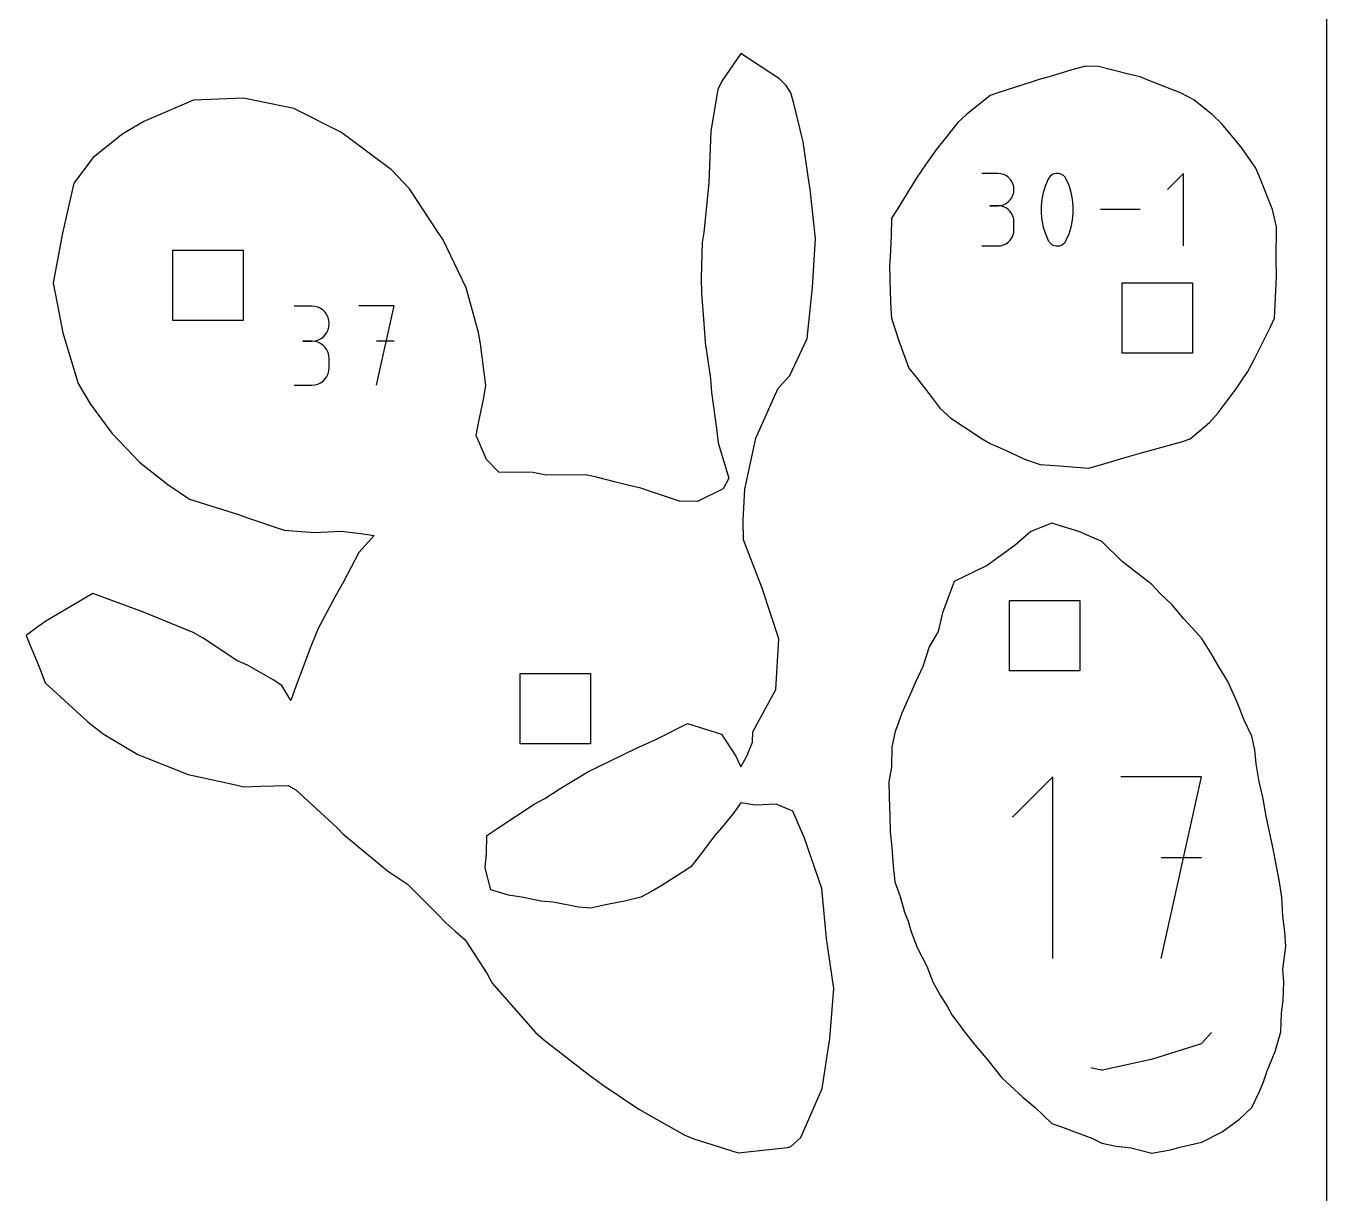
# Model space of a CAD drawing. Extents: x 0 to 12, y 0 to 12.
# Drawn here: x 9.04 to 12, y 4.722 to 7.379 of the extents above; entities that cross this region are included whole.
import ezdxf

# ---------------------------------------------------------------- set-up
doc = ezdxf.new("R2010")
doc.units = 0

msp = doc.modelspace()

# ---------------------------------------------------------------- linework, layer by layer
at = {"layer": 'annotation', "color": 1}
for p, q in [((11.251114, 7.043451), (11.214427, 7.043451)), ((11.257712, 7.042859), (11.251114, 7.043451)), ((11.263921, 7.041152), (11.257712, 7.042859)), ((11.269637, 7.038436), (11.263921, 7.041152)), ((11.274756, 7.034815), (11.269637, 7.038436)), ((11.279177, 7.030394), (11.274756, 7.034815)), ((11.282795, 7.025279), (11.279177, 7.030394)), ((11.285507, 7.019575), (11.282795, 7.025279)), ((11.28721, 7.013385), (11.285507, 7.019575)), ((11.365599, 7.030561), (11.359266, 7.015668)), ((11.367731, 7.034107), (11.365599, 7.030561)), ((11.365599, 7.030561), (11.365599, 7.030561)), ((11.370389, 7.037129), (11.367731, 7.034107)), ((11.373484, 7.039598), (11.370389, 7.037129)), ((11.376928, 7.041484), (11.373484, 7.039598)), ((11.380634, 7.042758), (11.376928, 7.041484)), ((11.384512, 7.043391), (11.380634, 7.042758)), ((11.388476, 7.043353), (11.384512, 7.043391)), ((11.392437, 7.042616), (11.388476, 7.043353)), ((11.396307, 7.041149), (11.392437, 7.042616)), ((11.397789, 7.040371), (11.396307, 7.041149)), ((11.396307, 7.041149), (11.396307, 7.041149)), ((11.39921, 7.039476), (11.397789, 7.040371)), ((11.400565, 7.038473), (11.39921, 7.039476)), ((11.401847, 7.037369), (11.400565, 7.038473)), ((11.403047, 7.03617), (11.401847, 7.037369)), ((11.40416, 7.034884), (11.403047, 7.03617)), ((11.405179, 7.033517), (11.40416, 7.034884)), ((11.406097, 7.032077), (11.405179, 7.033517)), ((11.406906, 7.030571), (11.406097, 7.032077)), ((11.41327, 7.015648), (11.406906, 7.030571)), ((11.406906, 7.030571), (11.406906, 7.030571)), ((11.673775, 7.043643), (11.637047, 7.006904)), ((11.673775, 6.878434), (11.673775, 7.043643)), ((11.279177, 6.983152), (11.282795, 6.98828)), ((11.282795, 6.98828), (11.285507, 6.994003)), ((11.285507, 6.994003), (11.28721, 7.000216)), ((11.2878, 7.006816), (11.28721, 7.013385)), ((11.28721, 7.000216), (11.2878, 7.006816)), ((11.2878, 7.006816), (11.2878, 7.006816)), ((11.354516, 7.000343), (11.351349, 6.984709)), ((11.359266, 7.015668), (11.354516, 7.000343)), ((11.418042, 7.0003), (11.41327, 7.015648)), ((11.421224, 6.984651), (11.418042, 7.0003)), ((11.251114, 6.970078), (11.232745, 6.970078)), ((11.232745, 6.970078), (11.251114, 6.970078)), ((11.251114, 6.970078), (11.257712, 6.97067)), ((11.257712, 6.969485), (11.251114, 6.970078)), ((11.251114, 6.970078), (11.251114, 6.970078)), ((11.257712, 6.97067), (11.263921, 6.972378)), ((11.263921, 6.967779), (11.257712, 6.969485)), ((11.263921, 6.972378), (11.269637, 6.975097)), ((11.269637, 6.965062), (11.263921, 6.967779)), ((11.269637, 6.975097), (11.274756, 6.978723)), ((11.274756, 6.961442), (11.269637, 6.965062)), ((11.274756, 6.978723), (11.279177, 6.983152)), ((11.279177, 6.957021), (11.274756, 6.961442)), ((11.282795, 6.951906), (11.279177, 6.957021)), ((11.351349, 6.984709), (11.349766, 6.968888)), ((11.349766, 6.968888), (11.349766, 6.953)), ((11.422815, 6.968821), (11.421224, 6.984651)), ((11.422815, 6.952934), (11.422815, 6.968821)), ((11.575105, 6.961038), (11.484771, 6.961038)), ((11.285507, 6.946201), (11.282795, 6.951906)), ((11.28721, 6.940012), (11.285507, 6.946201)), ((11.2878, 6.933443), (11.28721, 6.940012)), ((11.2878, 6.915074), (11.2878, 6.933443)), ((11.2878, 6.933443), (11.2878, 6.933443)), ((11.349766, 6.953), (11.351349, 6.93717)), ((11.351349, 6.93717), (11.354516, 6.921519)), ((11.418042, 6.921476), (11.421224, 6.937112)), ((11.421224, 6.937112), (11.422815, 6.952934)), ((11.282795, 6.896606), (11.285507, 6.902311)), ((11.285507, 6.902311), (11.28721, 6.908502)), ((11.28721, 6.908502), (11.2878, 6.915074)), ((11.354516, 6.921519), (11.359266, 6.906169)), ((11.359266, 6.906169), (11.365599, 6.891243)), ((11.406906, 6.891253), (11.41327, 6.906149)), ((11.41327, 6.906149), (11.418042, 6.921476)), ((11.214427, 6.878439), (11.251114, 6.878439)), ((11.251114, 6.878439), (11.257712, 6.879031)), ((11.251114, 6.878439), (11.251114, 6.878439)), ((11.257712, 6.879031), (11.263921, 6.880737)), ((11.263921, 6.880737), (11.269637, 6.883452)), ((11.269637, 6.883452), (11.274756, 6.887072)), ((11.274756, 6.887072), (11.279177, 6.891491)), ((11.279177, 6.891491), (11.282795, 6.896606)), ((11.365599, 6.891243), (11.365599, 6.891243)), ((11.365599, 6.891243), (11.366405, 6.88974)), ((11.366405, 6.88974), (11.367316, 6.888307)), ((11.367316, 6.888307), (11.368327, 6.886949)), ((11.368327, 6.886949), (11.369435, 6.88567)), ((11.369435, 6.88567), (11.370636, 6.884474)), ((11.370636, 6.884474), (11.371925, 6.883367)), ((11.371925, 6.883367), (11.3733, 6.882351)), ((11.3733, 6.882351), (11.374757, 6.881432)), ((11.374757, 6.881432), (11.376291, 6.880613)), ((11.376291, 6.880613), (11.376291, 6.880613)), ((11.376291, 6.880613), (11.38013, 6.879178)), ((11.38013, 6.879178), (11.384068, 6.878465)), ((11.384068, 6.878465), (11.388015, 6.878445)), ((11.388015, 6.878445), (11.391883, 6.879089)), ((11.391883, 6.879089), (11.395581, 6.880368)), ((11.395581, 6.880368), (11.399022, 6.882253)), ((11.399022, 6.882253), (11.402115, 6.884715)), ((11.402115, 6.884715), (11.404773, 6.887725)), ((11.404773, 6.887725), (11.406906, 6.891253)), ((11.406906, 6.891253), (11.406906, 6.891253)), ((9.689721, 6.741745), (9.649723, 6.741745)), ((9.696915, 6.741099), (9.689721, 6.741745)), ((9.703684, 6.739238), (9.696915, 6.741099)), ((9.709916, 6.736277), (9.703684, 6.739238)), ((9.715498, 6.732329), (9.709916, 6.736277)), ((9.720317, 6.727509), (9.715498, 6.732329)), ((9.724262, 6.721933), (9.720317, 6.727509)), ((9.727219, 6.715713), (9.724262, 6.721933)), ((9.877358, 6.741954), (9.79726, 6.741954)), ((9.837314, 6.561831), (9.877358, 6.741954)), ((9.729075, 6.708965), (9.727219, 6.715713)), ((9.727219, 6.687833), (9.729075, 6.694607)), ((9.729719, 6.701803), (9.729075, 6.708965)), ((9.729075, 6.694607), (9.729719, 6.701803)), ((9.729719, 6.701803), (9.729719, 6.701803)), ((9.689721, 6.661748), (9.669694, 6.661748)), ((9.669694, 6.661748), (9.689721, 6.661748)), ((9.689721, 6.661748), (9.696915, 6.662394)), ((9.696915, 6.661102), (9.689721, 6.661748)), ((9.689721, 6.661748), (9.689721, 6.661748)), ((9.696915, 6.662394), (9.703684, 6.664256)), ((9.703684, 6.659242), (9.696915, 6.661102)), ((9.703684, 6.664256), (9.709916, 6.66722)), ((9.709916, 6.66722), (9.715498, 6.671174)), ((9.715498, 6.671174), (9.720317, 6.676003)), ((9.720317, 6.676003), (9.724262, 6.681593)), ((9.724262, 6.681593), (9.727219, 6.687833)), ((9.877358, 6.661742), (9.837314, 6.661742)), ((9.709916, 6.65628), (9.703684, 6.659242)), ((9.715498, 6.652332), (9.709916, 6.65628)), ((9.720317, 6.647513), (9.715498, 6.652332)), ((9.724262, 6.641936), (9.720317, 6.647513)), ((9.727219, 6.635716), (9.724262, 6.641936)), ((9.729075, 6.628968), (9.727219, 6.635716)), ((9.729719, 6.621806), (9.729075, 6.628968)), ((9.729075, 6.594614), (9.729719, 6.601779)), ((9.729719, 6.601779), (9.729719, 6.621806)), ((9.729719, 6.621806), (9.729719, 6.621806)), ((9.715498, 6.571249), (9.720317, 6.576068)), ((9.720317, 6.576068), (9.724262, 6.581644)), ((9.724262, 6.581644), (9.727219, 6.587864)), ((9.727219, 6.587864), (9.729075, 6.594614)), ((9.649723, 6.561837), (9.689721, 6.561837)), ((9.689721, 6.561837), (9.696915, 6.562482)), ((9.689721, 6.561837), (9.689721, 6.561837)), ((9.696915, 6.562482), (9.703684, 6.564342)), ((9.703684, 6.564342), (9.709916, 6.567303)), ((9.709916, 6.567303), (9.715498, 6.571249)), ((11.376472, 5.670688), (11.284696, 5.578887)), ((11.376472, 5.257866), (11.376472, 5.670688)), ((11.714832, 5.670688), (11.531255, 5.670688)), ((11.623056, 5.257866), (11.714832, 5.670688)), ((11.714832, 5.486852), (11.623056, 5.486852)), ((11.603841, 5.029421), (11.712554, 5.063343)), ((11.712554, 5.063343), (11.715085, 5.064233)), ((11.715085, 5.064233), (11.716082, 5.065342)), ((11.716082, 5.065342), (11.737412, 5.089159)), ((11.462409, 5.009844), (11.486282, 5.004274)), ((11.486282, 5.004274), (11.487526, 5.00408)), ((11.487526, 5.00408), (11.488935, 5.004409)), ((11.488935, 5.004409), (11.599897, 5.028249)), ((11.599897, 5.028249), (11.601305, 5.02859)), ((11.601305, 5.02859), (11.603841, 5.029421))]:
    msp.add_line(p, q, dxfattribs=at)
at = {"layer": 'boundary', "color": 5}
for p, q in [((10.666444, 7.31628), (10.623027, 7.253521)), ((10.692681, 7.29852), (10.666444, 7.31628)), ((10.753988, 7.258582), (10.692681, 7.29852)), ((11.450435, 7.287709), (11.419507, 7.27902)), ((11.479752, 7.286364), (11.450435, 7.287709)), ((11.509312, 7.279279), (11.479752, 7.286364)), ((10.623027, 7.253521), (10.613555, 7.234119)), ((10.76968, 7.243765), (10.753988, 7.258582)), ((11.34703, 7.257713), (11.327217, 7.251057)), ((11.367529, 7.262855), (11.34703, 7.257713)), ((11.419507, 7.27902), (11.367529, 7.262855)), ((11.554751, 7.268005), (11.509312, 7.279279)), ((11.57459, 7.263181), (11.554751, 7.268005)), ((11.594404, 7.254829), (11.57459, 7.263181)), ((11.668557, 7.226044), (11.594404, 7.254829)), ((10.613555, 7.234119), (10.597915, 7.139631)), ((10.780224, 7.226544), (10.76968, 7.243765)), ((10.786547, 7.202371), (10.780224, 7.226544)), ((11.253064, 7.227755), (11.23325, 7.221099)), ((11.327217, 7.251057), (11.253064, 7.227755)), ((11.697031, 7.210733), (11.668557, 7.226044)), ((9.421029, 7.210321), (9.307662, 7.161551)), ((9.534809, 7.214467), (9.421029, 7.210321)), ((9.649417, 7.191385), (9.534809, 7.214467)), ((10.794338, 7.171379), (10.786547, 7.202371)), ((11.23325, 7.221099), (11.179753, 7.177776)), ((11.739829, 7.176417), (11.697031, 7.210733)), ((9.756204, 7.13698), (9.649417, 7.191385)), ((10.807726, 7.115054), (10.794338, 7.171379)), ((11.179753, 7.177776), (11.159939, 7.159559)), ((11.759642, 7.156843), (11.739829, 7.176417)), ((9.307662, 7.161551), (9.259976, 7.133395)), ((9.772696, 7.125564), (9.756204, 7.13698)), ((10.597915, 7.139631), (10.593201, 7.022153)), ((11.159939, 7.159559), (11.128127, 7.119204)), ((11.790998, 7.120083), (11.759642, 7.156843)), ((9.259976, 7.133395), (9.192611, 7.079515)), ((9.871674, 7.05191), (9.772696, 7.125564)), ((10.820359, 7.031136), (10.807726, 7.115054)), ((11.128127, 7.119204), (11.111933, 7.099391)), ((11.807222, 7.10027), (11.790998, 7.120083)), ((9.192611, 7.079515), (9.148134, 7.021102)), ((11.111933, 7.099391), (11.088228, 7.065592)), ((11.837898, 7.055677), (11.807222, 7.10027)), ((9.912454, 7.008225), (9.871674, 7.05191)), ((11.088228, 7.065592), (11.06525, 7.032181)), ((11.846524, 7.035864), (11.837898, 7.055677)), ((9.148134, 7.021102), (9.122453, 6.907804)), ((10.593201, 7.022153), (10.581887, 6.908996)), ((10.824307, 7.00679), (10.820359, 7.031136)), ((11.06525, 7.032181), (11.021735, 6.961025)), ((11.875894, 6.961711), (11.846524, 7.035864)), ((9.977271, 6.909348), (9.912454, 7.008225)), ((10.836221, 6.895142), (10.824307, 7.00679)), ((11.021735, 6.961025), (11.009313, 6.941897)), ((11.884932, 6.922084), (11.875894, 6.961711)), ((11.009313, 6.941897), (11.008159, 6.901374)), ((9.122453, 6.907804), (9.101121, 6.79481)), ((9.988826, 6.89229), (9.977271, 6.909348)), ((10.581887, 6.908996), (10.578266, 6.886031)), ((11.008159, 6.901374), (11.00569, 6.854017)), ((11.884249, 6.847931), (11.884932, 6.922084)), ((10.041545, 6.783193), (9.988826, 6.89229)), ((10.578266, 6.886031), (10.576175, 6.805038)), ((10.829007, 6.783917), (10.836221, 6.895142)), ((11.00569, 6.854017), (11.004354, 6.83332)), ((11.884767, 6.808304), (11.884249, 6.847931)), ((11.004354, 6.83332), (11.00569, 6.773458)), ((9.101121, 6.79481), (9.123377, 6.68103)), ((10.069417, 6.681786), (10.041545, 6.783193)), ((10.576175, 6.805038), (10.576387, 6.771175)), ((10.817076, 6.668287), (10.829007, 6.783917)), ((11.880709, 6.714337), (11.884767, 6.808304)), ((10.576387, 6.771175), (10.582532, 6.692334)), ((11.00569, 6.773458), (11.007724, 6.734645)), ((11.007724, 6.734645), (11.009302, 6.714337)), ((10.582532, 6.692334), (10.584914, 6.65887)), ((11.009302, 6.714337), (11.024918, 6.66497)), ((11.833983, 6.620371), (11.871363, 6.694524)), ((11.871363, 6.694524), (11.880709, 6.714337)), ((9.123377, 6.68103), (9.158231, 6.56522)), ((10.07424, 6.655503), (10.069417, 6.681786)), ((10.777491, 6.583603), (10.817076, 6.668287)), ((11.024918, 6.66497), (11.048857, 6.600557)), ((10.085895, 6.561084), (10.07424, 6.655503)), ((10.584914, 6.65887), (10.597526, 6.577078)), ((11.819767, 6.592693), (11.833983, 6.620371)), ((10.597526, 6.577078), (10.599794, 6.544898)), ((10.751385, 6.554696), (10.777491, 6.583603)), ((11.048857, 6.600557), (11.065509, 6.579777)), ((11.065509, 6.579777), (11.098996, 6.535732)), ((11.79353, 6.553773), (11.807021, 6.573587)), ((11.807021, 6.573587), (11.819767, 6.592693)), ((9.158231, 6.56522), (9.185697, 6.519277)), ((10.080687, 6.529043), (10.085895, 6.561084)), ((10.599794, 6.544898), (10.611125, 6.463491)), ((10.700577, 6.441138), (10.751385, 6.554696)), ((11.752528, 6.498727), (11.79353, 6.553773)), ((9.185697, 6.519277), (9.235043, 6.452637)), ((10.069813, 6.479345), (10.080687, 6.529043)), ((11.098996, 6.535732), (11.11947, 6.508936)), ((11.11947, 6.508936), (11.143996, 6.486777)), ((11.143996, 6.486777), (11.172698, 6.468069)), ((11.732715, 6.476814), (11.752528, 6.498727)), ((10.063894, 6.447304), (10.069813, 6.479345)), ((10.611125, 6.463491), (10.614546, 6.430845)), ((11.172698, 6.468069), (11.215133, 6.440012)), ((11.68837, 6.439542), (11.732715, 6.476814)), ((9.235043, 6.452637), (9.297714, 6.386449)), ((10.073725, 6.424883), (10.063894, 6.447304)), ((10.087712, 6.392984), (10.073725, 6.424883)), ((10.614546, 6.430845), (10.638731, 6.349983)), ((10.67553, 6.32522), (10.700577, 6.441138)), ((11.215133, 6.440012), (11.23325, 6.428762)), ((11.23325, 6.428762), (11.268524, 6.414077)), ((11.57459, 6.407133), (11.668634, 6.432613)), ((11.668634, 6.432613), (11.68837, 6.439542)), ((11.268524, 6.414077), (11.311757, 6.3936)), ((11.497795, 6.384616), (11.537606, 6.396214)), ((11.537606, 6.396214), (11.57459, 6.407133)), ((9.297714, 6.386449), (9.362514, 6.335782)), ((10.115898, 6.363995), (10.087712, 6.392984)), ((11.311757, 6.3936), (11.34703, 6.381597)), ((11.34703, 6.381597), (11.391508, 6.378272)), ((11.391508, 6.378272), (11.45842, 6.373281)), ((11.45842, 6.373281), (11.497795, 6.384616)), ((9.362514, 6.335782), (9.411334, 6.302515)), ((10.192969, 6.362793), (10.115898, 6.363995)), ((10.22334, 6.357088), (10.192969, 6.362793)), ((10.313088, 6.358003), (10.22334, 6.357088)), ((10.334818, 6.353458), (10.313088, 6.358003)), ((10.379036, 6.341875), (10.334818, 6.353458)), ((10.411936, 6.333524), (10.379036, 6.341875)), ((10.638731, 6.349983), (10.626231, 6.326086)), ((10.438884, 6.327288), (10.411936, 6.333524)), ((10.464972, 6.318469), (10.438884, 6.327288)), ((10.526576, 6.298175), (10.464972, 6.318469)), ((10.626231, 6.326086), (10.567631, 6.296961)), ((10.67128, 6.2547), (10.67553, 6.32522)), ((9.411334, 6.302515), (9.523261, 6.267897)), ((10.567631, 6.296961), (10.526576, 6.298175)), ((9.523261, 6.267897), (9.543908, 6.260164)), ((9.543908, 6.260164), (9.627159, 6.231662)), ((10.672335, 6.210193), (10.67128, 6.2547)), ((11.373746, 6.248102), (11.348778, 6.237807)), ((11.400318, 6.239425), (11.373746, 6.248102)), ((9.627159, 6.231662), (9.696008, 6.226953)), ((9.696008, 6.226953), (9.756204, 6.229474)), ((9.756204, 6.229474), (9.801395, 6.223982)), ((9.832204, 6.219744), (9.796694, 6.180796)), ((9.801395, 6.223982), (9.832204, 6.219744)), ((11.32645, 6.228648), (11.290822, 6.197793)), ((11.348778, 6.237807), (11.32645, 6.228648)), ((11.435061, 6.228648), (11.400318, 6.239425)), ((11.487526, 6.205863), (11.435061, 6.228648)), ((10.71443, 6.099865), (10.672335, 6.210193)), ((11.290822, 6.197793), (11.259966, 6.176155)), ((11.533733, 6.160728), (11.487526, 6.205863)), ((9.796694, 6.180796), (9.762143, 6.114143)), ((11.259966, 6.176155), (11.226391, 6.151343)), ((11.601307, 6.108266), (11.533733, 6.160728)), ((11.226391, 6.151343), (11.151938, 6.114868)), ((9.762143, 6.114143), (9.742188, 6.079536)), ((10.75284, 5.984997), (10.71443, 6.099865)), ((11.151938, 6.114868), (11.125092, 6.043839)), ((11.620794, 6.088006), (11.601307, 6.108266)), ((9.191905, 6.087624), (9.084423, 6.025009)), ((9.307249, 6.045301), (9.191905, 6.087624)), ((9.742188, 6.079536), (9.704854, 6.008478)), ((11.646643, 6.062459), (11.620794, 6.088006)), ((9.419786, 5.999296), (9.307249, 6.045301)), ((11.125092, 6.043839), (11.115184, 6.001088)), ((11.674461, 6.030099), (11.646643, 6.062459)), ((9.063996, 6.010511), (9.039714, 5.992184)), ((9.084423, 6.025009), (9.063996, 6.010511)), ((11.700626, 6.001088), (11.674461, 6.030099)), ((9.039714, 5.992184), (9.049241, 5.969325)), ((9.442504, 5.985917), (9.419786, 5.999296)), ((9.519164, 5.93523), (9.442504, 5.985917)), ((9.704854, 6.008478), (9.687764, 5.967457)), ((10.746063, 5.869618), (10.75284, 5.984997)), ((11.115184, 6.001088), (11.095029, 5.966736)), ((11.715087, 5.98525), (11.700626, 6.001088)), ((11.734146, 5.955479), (11.715087, 5.98525)), ((9.049241, 5.969325), (9.063996, 5.933919)), ((9.687764, 5.967457), (9.663729, 5.903131)), ((11.095029, 5.966736), (11.080703, 5.921683)), ((11.752242, 5.923942), (11.734146, 5.955479)), ((9.063996, 5.933919), (9.073523, 5.91106)), ((9.543701, 5.925179), (9.519164, 5.93523)), ((9.602446, 5.891802), (9.543701, 5.925179)), ((11.080703, 5.921683), (11.064101, 5.887308)), ((11.774207, 5.887308), (11.752242, 5.923942)), ((9.073523, 5.91106), (9.083097, 5.884711)), ((9.622022, 5.878404), (9.602446, 5.891802)), ((9.663729, 5.903131), (9.654564, 5.878404)), ((9.083097, 5.884711), (9.180748, 5.795959)), ((9.642424, 5.844465), (9.622022, 5.878404)), ((9.654564, 5.878404), (9.642424, 5.844465)), ((10.693708, 5.773409), (10.746063, 5.869618)), ((11.064101, 5.887308), (11.05042, 5.85685)), ((11.79577, 5.840392), (11.774207, 5.887308)), ((11.05042, 5.85685), (11.032406, 5.815743)), ((11.811751, 5.799623), (11.79577, 5.840392)), ((11.032406, 5.815743), (11.024788, 5.794636)), ((9.180748, 5.795959), (9.215524, 5.768738)), ((10.474443, 5.756732), (10.544637, 5.791943)), ((10.544637, 5.791943), (10.622121, 5.767981)), ((10.69259, 5.749612), (10.693708, 5.773409)), ((11.01717, 5.773528), (11.009595, 5.739215)), ((11.024788, 5.794636), (11.01717, 5.773528)), ((11.828867, 5.763201), (11.811751, 5.799623)), ((9.215524, 5.768738), (9.294468, 5.721374)), ((10.428597, 5.736109), (10.474443, 5.756732)), ((10.622121, 5.767981), (10.654777, 5.717941)), ((10.679968, 5.71747), (10.69259, 5.749612)), ((11.836129, 5.732061), (11.828867, 5.763201)), ((9.294468, 5.721374), (9.408751, 5.675845)), ((10.317912, 5.682086), (10.428597, 5.736109)), ((10.654777, 5.717941), (10.666444, 5.693352)), ((10.666444, 5.693352), (10.679968, 5.71747)), ((11.009595, 5.739215), (11.008905, 5.693723)), ((11.839149, 5.700155), (11.836129, 5.732061)), ((11.008905, 5.693723), (11.003307, 5.659748)), ((11.846064, 5.659748), (11.839149, 5.700155)), ((9.408751, 5.675845), (9.513047, 5.653038)), ((10.252866, 5.642426), (10.317912, 5.682086)), ((11.003307, 5.659748), (11.003959, 5.624196)), ((11.853662, 5.624196), (11.846064, 5.659748)), ((9.513047, 5.653038), (9.535275, 5.647737)), ((9.535275, 5.647737), (9.57421, 5.649353)), ((9.57421, 5.649353), (9.635993, 5.650844)), ((9.635993, 5.650844), (9.653703, 5.641358)), ((9.653703, 5.641358), (9.746599, 5.555477)), ((10.220213, 5.621551), (10.252866, 5.642426)), ((10.11293, 5.553762), (10.195937, 5.608704)), ((10.195937, 5.608704), (10.220213, 5.621551)), ((10.666444, 5.611486), (10.64924, 5.588492)), ((10.69994, 5.606378), (10.666444, 5.611486)), ((10.746728, 5.608793), (10.69994, 5.606378)), ((10.784933, 5.592619), (10.746728, 5.608793)), ((11.003959, 5.624196), (11.005661, 5.58152)), ((11.861781, 5.58152), (11.853662, 5.624196)), ((10.64924, 5.588492), (10.62215, 5.554886)), ((10.811117, 5.530898), (10.784933, 5.592619)), ((11.005661, 5.58152), (11.006313, 5.545968)), ((11.869379, 5.545968), (11.861781, 5.58152)), ((9.746599, 5.555477), (9.760819, 5.541295)), ((9.760819, 5.541295), (9.862276, 5.457068)), ((10.08777, 5.49661), (10.088374, 5.537064)), ((10.088374, 5.537064), (10.11293, 5.553762)), ((10.607309, 5.537064), (10.588105, 5.512071)), ((10.62215, 5.554886), (10.607309, 5.537064)), ((11.006313, 5.545968), (11.010107, 5.510416)), ((11.876533, 5.510416), (11.869379, 5.545968)), ((10.588105, 5.512071), (10.571868, 5.490939)), ((10.850231, 5.417118), (10.811117, 5.530898)), ((11.010107, 5.510416), (11.012788, 5.46774)), ((11.884882, 5.46774), (11.876533, 5.510416)), ((10.084575, 5.463737), (10.08777, 5.49661)), ((10.571868, 5.490939), (10.552664, 5.465946)), ((9.862276, 5.457068), (9.907509, 5.426905)), ((10.097544, 5.413738), (10.084575, 5.463737)), ((10.532777, 5.453224), (10.486334, 5.423284)), ((10.552664, 5.465946), (10.532777, 5.453224)), ((11.012788, 5.46774), (11.016582, 5.432188)), ((11.892035, 5.432188), (11.884882, 5.46774)), ((9.907509, 5.426905), (9.976316, 5.358677)), ((10.486334, 5.423284), (10.462609, 5.410258)), ((11.016582, 5.432188), (11.028556, 5.398348)), ((11.896925, 5.396636), (11.892035, 5.432188)), ((10.137498, 5.401884), (10.097544, 5.413738)), ((10.17137, 5.396551), (10.137498, 5.401884)), ((10.211324, 5.388248), (10.17137, 5.396551)), ((10.239386, 5.385832), (10.211324, 5.388248)), ((10.438884, 5.397233), (10.401726, 5.387717)), ((10.462609, 5.410258), (10.438884, 5.397233)), ((10.860866, 5.303338), (10.850231, 5.417118)), ((11.028556, 5.398348), (11.039036, 5.362796)), ((11.899271, 5.35396), (11.896925, 5.396636)), ((9.976316, 5.358677), (9.994916, 5.338466)), ((10.297041, 5.374481), (10.239386, 5.385832)), ((10.325104, 5.372267), (10.297041, 5.374481)), ((10.362262, 5.38056), (10.325104, 5.372267)), ((10.401726, 5.387717), (10.362262, 5.38056)), ((11.039036, 5.362796), (11.047026, 5.342424)), ((9.994916, 5.338466), (10.016945, 5.319238)), ((11.047026, 5.342424), (11.053656, 5.318408)), ((11.904161, 5.318408), (11.899271, 5.35396)), ((10.016945, 5.319238), (10.038738, 5.300211)), ((10.038738, 5.300211), (10.089061, 5.22235)), ((10.877884, 5.189558), (10.860866, 5.303338)), ((11.053656, 5.318408), (11.06767, 5.282855)), ((11.906736, 5.285123), (11.904161, 5.318408)), ((11.06767, 5.282855), (11.089402, 5.24018)), ((11.89987, 5.23325), (11.906736, 5.285123)), ((11.089402, 5.24018), (11.103415, 5.204628)), ((10.089061, 5.22235), (10.100171, 5.201634)), ((11.902151, 5.204628), (11.89987, 5.23325)), ((10.100171, 5.201634), (10.198943, 5.089065)), ((10.86903, 5.075778), (10.877884, 5.189558)), ((11.103415, 5.204628), (11.119509, 5.174157)), ((11.900401, 5.162092), (11.902151, 5.204628)), ((11.119509, 5.174157), (11.1354, 5.149022)), ((11.896738, 5.133383), (11.900401, 5.162092)), ((11.1354, 5.149022), (11.146186, 5.129318)), ((11.146186, 5.129318), (11.160646, 5.110083)), ((11.895315, 5.090847), (11.896738, 5.133383)), ((11.160646, 5.110083), (11.175106, 5.090847)), ((10.198943, 5.089065), (10.21749, 5.073364)), ((10.21749, 5.073364), (10.318938, 4.994286)), ((10.851615, 4.9618), (10.86903, 5.075778)), ((11.175106, 5.090847), (11.198399, 5.061253)), ((11.881991, 5.046245), (11.895315, 5.090847)), ((11.198399, 5.061253), (11.228635, 5.0262)), ((11.863848, 5.002245), (11.881991, 5.046245)), ((11.228635, 5.0262), (11.259966, 4.986292)), ((10.318938, 4.994286), (10.353207, 4.969176)), ((11.259966, 4.986292), (11.308793, 4.941431)), ((11.84621, 4.954909), (11.855415, 4.977067)), ((11.855415, 4.977067), (11.863848, 5.002245)), ((10.353207, 4.969176), (10.434185, 4.914863)), ((10.802622, 4.85058), (10.851615, 4.9618)), ((11.828867, 4.918392), (11.84621, 4.954909)), ((10.434185, 4.914863), (10.537404, 4.85649)), ((11.308793, 4.941431), (11.336232, 4.918558)), ((11.336232, 4.918558), (11.373746, 4.882414)), ((11.801179, 4.892369), (11.828867, 4.918392)), ((11.76149, 4.863287), (11.801179, 4.892369)), ((10.537404, 4.85649), (10.556844, 4.847781)), ((11.373746, 4.882414), (11.404273, 4.871453)), ((11.404273, 4.871453), (11.425968, 4.863287)), ((11.425968, 4.863287), (11.464686, 4.848413)), ((11.715087, 4.839484), (11.76149, 4.863287)), ((10.556844, 4.847781), (10.660307, 4.815585)), ((10.660307, 4.815585), (10.772692, 4.827531)), ((10.772692, 4.827531), (10.780224, 4.829774)), ((10.780224, 4.829774), (10.802622, 4.85058)), ((11.464686, 4.848413), (11.487526, 4.837381)), ((11.487526, 4.837381), (11.520359, 4.830829)), ((11.520359, 4.830829), (11.554448, 4.826488)), ((11.554448, 4.826488), (11.601307, 4.814835)), ((11.643605, 4.822329), (11.665284, 4.828122)), ((11.665284, 4.828122), (11.715087, 4.839484)), ((11.601307, 4.814835), (11.643605, 4.822329))]:
    msp.add_line(p, q, dxfattribs=at)
at = {"layer": 'frame', "color": 5}
msp.add_line((12, 0), (12, 12), dxfattribs=at)
at = {"layer": 'hole', "color": 5}
for p, q in [((9.374004, 6.708696), (9.374004, 6.868696)), ((9.374004, 6.868696), (9.534004, 6.868696)), ((9.534004, 6.868696), (9.534004, 6.708696)), ((11.533731, 6.634389), (11.533731, 6.794389)), ((11.533731, 6.794389), (11.693731, 6.794389)), ((11.693731, 6.794389), (11.693731, 6.634389)), ((9.534004, 6.708696), (9.374004, 6.708696)), ((11.693731, 6.634389), (11.533731, 6.634389)), ((11.277532, 5.911557), (11.277532, 6.071557)), ((11.277532, 6.071557), (11.437532, 6.071557)), ((11.437532, 6.071557), (11.437532, 5.911557)), ((10.163956, 5.746098), (10.163956, 5.906098)), ((10.163956, 5.906098), (10.323956, 5.906098)), ((10.323956, 5.906098), (10.323956, 5.746098)), ((11.437532, 5.911557), (11.277532, 5.911557)), ((10.323956, 5.746098), (10.163956, 5.746098))]:
    msp.add_line(p, q, dxfattribs=at)

doc.saveas('drawing.dxf')
